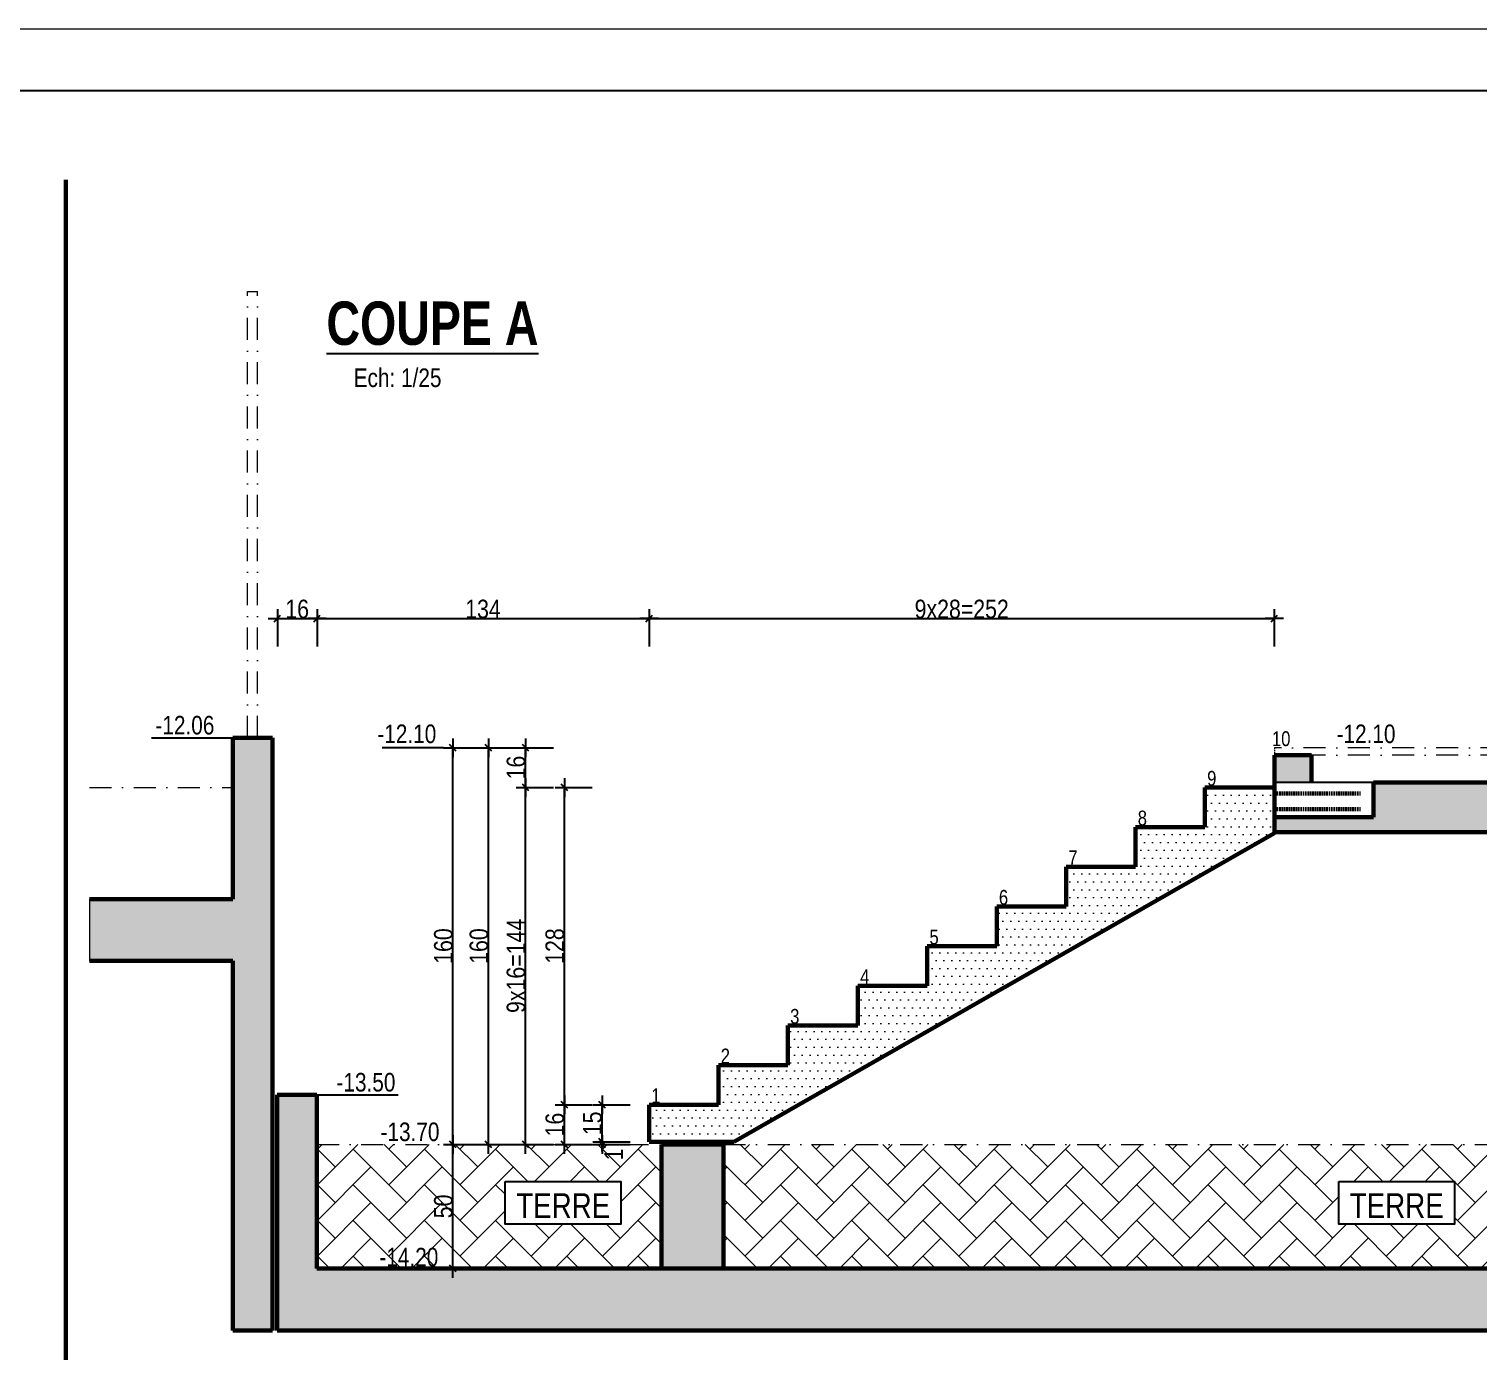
# Model space of a CAD drawing. Header units: centimetres. Extents: x 10776 to 19730, y -16504 to -13534.
# Drawn here: x 17836 to 19005, y -14600 to -13534 of the extents above; entities that cross this region are included whole.
import ezdxf
from ezdxf.enums import TextEntityAlignment as Align

# ---------------------------------------------------------------- set-up
doc = ezdxf.new("R2010")
doc.units = ezdxf.units.CM
doc.header["$PDMODE"] = 1
doc.header["$PDSIZE"] = -2
doc.linetypes.add('CACHE', pattern=[9.525, 6.35, -3.175])
doc.linetypes.add('TIRETPTX2', pattern=[50.8, 25.4, -12.7, 0, -12.7])
for name, color, linetype in [('01_cote_gen', 4, 'Continuous'), ('01_linteaux', 2, 'Continuous'), ('01_poch_BN', 9, 'Continuous'), ('01_poch_murs', 253, 'Continuous'), ('01_texte', 230, 'Continuous'), ('AA_COTES', 2, 'Continuous')]:
    doc.layers.add(name, color=color, linetype=linetype)
doc.layers.add('01_murs_coup', color=5, linetype='Continuous', lineweight=60)
doc.layers.add('01_tram_axes', color=2, linetype='TIRETPTX2', lineweight=9)
doc.styles.add('impact', font='impact.ttf')
doc.styles.add('MATTE_TXT', font='arial.ttf')
doc.styles.add('STYLE2', font='ARIALN.TTF')
doc.dimstyles.new('JB25', dxfattribs={"dimscale": 0.1, "dimtxt": 150, "dimasz": 15, "dimexe": 0.1, "dimexo": 0.1, "dimgap": 0.09, "dimtad": 1, "dimdec": 1, "dimlfac": 0.5, "dimdsep": 46, "dimtxsty": 'STYLE2', "dimblk1": 'BOND_G', "dimblk2": 'BOND_D', "dimsah": 1, "dimcen": 1.5, "dimdle": 0.01, "dimse1": 1, "dimse2": 1, "dimclrd": 4, "dimclre": 2, "dimclrt": 6, "dimazin": 2, "dimtfac": 2.333333, "dimtdec": 1, "dimtix": 1, "dimtmove": 2, "dimatfit": 3, "dimldrblk": 'BOND_G', "dimfxl": 1, "dimtolj": 1, "dimtzin": 0, "dimarcsym": 0})
pattern_1 = [(45, (136.59, -7282.167), (3e-15, 28.73682), [60.96, -20.32]), (135, (150.96, -7267.799), (3e-15, 28.73682), [60.96, -20.32])]

# ---------------------------------------------------------------- blocks, each defined once
blk = doc.blocks.new('BOND_G')
at = {"layer": 'AA_COTES', "color": 0}
for p, q in [((0, -5), (0, 15)), ((5, 0), (-5, 0)), ((1.77, 1.77), (-1.77, -1.77))]:
    blk.add_line(p, q, dxfattribs=at)
blk = doc.blocks.new('BOND_D')
at = {"layer": 'AA_COTES', "color": 0}
for p, q in [((5, 0), (-5, 0)), ((-1.77, -1.77), (1.77, 1.77)), ((0, 5), (0, -15))]:
    blk.add_line(p, q, dxfattribs=at)
blk = doc.blocks.new('*D2811')
at = {"layer": '01_cote_gen', "color": 4, "lineweight": -2, "transparency": 16777216}
blk.add_line((18298, -14430.3), (18298, -14403.3), dxfattribs=at)
at = {"layer": 'Defpoints', "color": 0, "lineweight": 0, "transparency": 16777216}
for p in [(18298, -14401.8), (18336.6, -14401.8), (18336.6, -14431.8)]:
    blk.add_point(p, dxfattribs=at)
at = {"layer": '01_cote_gen', "color": 4, "lineweight": -2, "transparency": 16777216, "xscale": 1.5, "yscale": 1.5, "zscale": 1.5}
for name, p, rotation in [('BOND_D', (18298, -14401.8), 90), ('BOND_G', (18298, -14431.8), 270)]:
    blk.add_blockref(name, p, dxfattribs=dict(at, rotation=rotation))
at = {"layer": '01_cote_gen', "color": 6, "lineweight": 0, "transparency": 16777216, "insert": (18290.3, -14416.8), "char_height": 15, "attachment_point": 5, "rotation": 90, "style": 'STYLE2'}
blk.add_mtext('\\A1;15', dxfattribs=at)
blk = doc.blocks.new('*D2812')
at = {"layer": '01_cote_gen', "color": 4, "lineweight": -2, "transparency": 16777216}
for p, q in [((18298, -14430.3), (18298, -14428.8)), ((18298, -14431.8), (18298, -14433.8)), ((18298, -14435.3), (18298, -14436.8))]:
    blk.add_line(p, q, dxfattribs=at)
at = {"layer": 'Defpoints', "color": 0, "lineweight": 0, "transparency": 16777216}
for p in [(18298, -14433.8), (18336.6, -14431.8), (18336.6, -14433.8)]:
    blk.add_point(p, dxfattribs=at)
at = {"layer": '01_cote_gen', "color": 4, "lineweight": -2, "transparency": 16777216, "xscale": 1.5, "yscale": 1.5, "zscale": 1.5}
for name, p, rotation in [('BOND_G', (18298, -14431.8), 270), ('BOND_D', (18298, -14433.8), 90)]:
    blk.add_blockref(name, p, dxfattribs=dict(at, rotation=rotation))
at = {"layer": '01_cote_gen', "color": 6, "lineweight": 0, "transparency": 16777216, "insert": (18307.3, -14441.9), "char_height": 15, "attachment_point": 5, "rotation": 90, "style": 'STYLE2'}
blk.add_mtext('\\A1;1', dxfattribs=at)
blk = doc.blocks.new('*D2886')
at = {"layer": '01_cote_gen', "color": 4, "lineweight": -2, "transparency": 16777216}
blk.add_line((18267.6, -14432.3), (18267.6, -14403.3), dxfattribs=at)
at = {"layer": 'Defpoints', "color": 0, "lineweight": 0, "transparency": 16777216}
for p in [(18267.6, -14401.8), (18335.9, -14401.8), (18319.8, -14433.8)]:
    blk.add_point(p, dxfattribs=at)
at = {"layer": '01_cote_gen', "color": 4, "lineweight": -2, "transparency": 16777216, "xscale": 1.5, "yscale": 1.5, "zscale": 1.5}
for name, p, rotation in [('BOND_D', (18267.6, -14401.8), 90), ('BOND_G', (18267.6, -14433.8), 270)]:
    blk.add_blockref(name, p, dxfattribs=dict(at, rotation=rotation))
at = {"layer": '01_cote_gen', "color": 6, "lineweight": 0, "transparency": 16777216, "insert": (18259.9, -14417.8), "char_height": 15, "attachment_point": 5, "rotation": 90, "style": 'STYLE2'}
blk.add_mtext('\\A1;16', dxfattribs=at)
blk = doc.blocks.new('*D2887')
at = {"layer": '01_murs_coup', "color": 4, "lineweight": -2, "transparency": 16777216}
blk.add_line((18267.6, -14400.3), (18267.6, -14147.3), dxfattribs=at)
at = {"layer": 'Defpoints', "color": 0, "lineweight": 0, "transparency": 16777216}
for p in [(18267.6, -14145.8), (18812.3, -14145.8), (18314.2, -14401.8)]:
    blk.add_point(p, dxfattribs=at)
at = {"layer": '01_murs_coup', "color": 4, "lineweight": -2, "transparency": 16777216, "xscale": 1.5, "yscale": 1.5, "zscale": 1.5}
for name, p, rotation in [('BOND_D', (18267.6, -14145.8), 90), ('BOND_G', (18267.6, -14401.8), 270)]:
    blk.add_blockref(name, p, dxfattribs=dict(at, rotation=rotation))
at = {"layer": '01_murs_coup', "color": 6, "transparency": 16777216, "insert": (18259.9, -14273.8), "char_height": 15, "attachment_point": 5, "rotation": 90, "style": 'STYLE2'}
blk.add_mtext('\\A1;128', dxfattribs=at)
blk = doc.blocks.new('*D2813')
at = {"layer": '01_cote_gen', "color": 4, "lineweight": -2, "transparency": 16777216}
blk.add_line((18236.3, -14432.3), (18236.3, -14147.3), dxfattribs=at)
at = {"layer": 'Defpoints', "color": 0, "lineweight": 0, "transparency": 16777216}
for p in [(18236.3, -14145.8), (18290.1, -14145.8), (18275.1, -14433.8)]:
    blk.add_point(p, dxfattribs=at)
at = {"layer": '01_cote_gen', "color": 4, "lineweight": -2, "transparency": 16777216, "xscale": 1.5, "yscale": 1.5, "zscale": 1.5}
for name, p, rotation in [('BOND_D', (18236.3, -14145.8), 90), ('BOND_G', (18236.3, -14433.8), 270)]:
    blk.add_blockref(name, p, dxfattribs=dict(at, rotation=rotation))
at = {"layer": '01_cote_gen', "color": 6, "lineweight": 0, "transparency": 16777216, "insert": (18228.6, -14289.8), "char_height": 15, "attachment_point": 5, "rotation": 90, "style": 'STYLE2'}
blk.add_mtext('\\A1;9x16=144', dxfattribs=at)
blk = doc.blocks.new('*D2888')
at = {"layer": '01_murs_coup', "color": 4, "lineweight": -2, "transparency": 16777216}
blk.add_line((18236.3, -14144.3), (18236.3, -14115.3), dxfattribs=at)
at = {"layer": 'Defpoints', "color": 0, "lineweight": 0, "transparency": 16777216}
for p in [(18236.3, -14113.8), (18901.4, -14113.8), (18812.3, -14145.8)]:
    blk.add_point(p, dxfattribs=at)
at = {"layer": '01_murs_coup', "color": 4, "lineweight": -2, "transparency": 16777216, "xscale": 1.5, "yscale": 1.5, "zscale": 1.5}
for name, p, rotation in [('BOND_D', (18236.3, -14113.8), 90), ('BOND_G', (18236.3, -14145.8), 270)]:
    blk.add_blockref(name, p, dxfattribs=dict(at, rotation=rotation))
at = {"layer": '01_murs_coup', "color": 6, "transparency": 16777216, "insert": (18228.6, -14129.8), "char_height": 15, "attachment_point": 5, "rotation": 90, "style": 'STYLE2'}
blk.add_mtext('\\A1;16', dxfattribs=at)
blk = doc.blocks.new('*D2814')
at = {"layer": '01_cote_gen', "color": 4, "lineweight": -2, "transparency": 16777216}
blk.add_line((18206.3, -14432.3), (18206.3, -14115.3), dxfattribs=at)
at = {"layer": 'Defpoints', "color": 0, "lineweight": 0, "transparency": 16777216}
for p in [(18206.3, -14113.8), (18258.8, -14113.8), (18250.7, -14433.8)]:
    blk.add_point(p, dxfattribs=at)
at = {"layer": '01_cote_gen', "color": 4, "lineweight": -2, "transparency": 16777216, "xscale": 1.5, "yscale": 1.5, "zscale": 1.5}
for name, p, rotation in [('BOND_D', (18206.3, -14113.8), 90), ('BOND_G', (18206.3, -14433.8), 270)]:
    blk.add_blockref(name, p, dxfattribs=dict(at, rotation=rotation))
at = {"layer": '01_cote_gen', "color": 6, "lineweight": 0, "transparency": 16777216, "insert": (18198.7, -14273.8), "char_height": 15, "attachment_point": 5, "rotation": 90, "style": 'STYLE2'}
blk.add_mtext('\\A1;160', dxfattribs=at)
blk = doc.blocks.new('*D2889')
at = {"layer": '01_cote_gen', "color": 4, "lineweight": -2, "transparency": 16777216}
blk.add_line((18177.6, -14432.3), (18177.6, -14115.3), dxfattribs=at)
at = {"layer": 'Defpoints', "color": 0, "lineweight": 0, "transparency": 16777216}
for p in [(18177.6, -14113.8), (18198.8, -14113.8), (18192.6, -14433.8)]:
    blk.add_point(p, dxfattribs=at)
at = {"layer": '01_cote_gen', "color": 4, "lineweight": -2, "transparency": 16777216, "xscale": 1.5, "yscale": 1.5, "zscale": 1.5}
for name, p, rotation in [('BOND_D', (18177.6, -14113.8), 90), ('BOND_G', (18177.6, -14433.8), 270)]:
    blk.add_blockref(name, p, dxfattribs=dict(at, rotation=rotation))
at = {"layer": '01_cote_gen', "color": 6, "lineweight": 0, "transparency": 16777216, "insert": (18170, -14273.8), "char_height": 15, "attachment_point": 5, "rotation": 90, "style": 'STYLE2'}
blk.add_mtext('\\A1;160', dxfattribs=at)
blk = doc.blocks.new('*D2816')
at = {"layer": '01_cote_gen', "color": 4, "lineweight": -2, "transparency": 16777216}
blk.add_line((18344.4, -14646.3), (18069.5, -14646.3), dxfattribs=at)
at = {"layer": 'Defpoints', "color": 0, "lineweight": 0, "transparency": 16777216}
for p in [(18068, -14572.4), (18345.9, -14572.4), (18068, -14646.3)]:
    blk.add_point(p, dxfattribs=at)
at = {"layer": '01_cote_gen', "color": 4, "lineweight": -2, "transparency": 16777216, "xscale": 1.5, "yscale": 1.5, "zscale": 1.5, "rotation": 180}
blk.add_blockref('BOND_D', (18068, -14646.3), dxfattribs=at)
at = {"layer": '01_cote_gen', "color": 4, "lineweight": -2, "transparency": 16777216, "xscale": 1.5, "yscale": 1.5, "zscale": 1.5}
blk.add_blockref('BOND_G', (18345.9, -14646.3), dxfattribs=at)
at = {"layer": '01_cote_gen', "color": 6, "lineweight": 0, "transparency": 16777216, "insert": (18206.9, -14638.6), "char_height": 15, "attachment_point": 5, "style": 'STYLE2'}
blk.add_mtext('\\A1;139', dxfattribs=at)
blk = doc.blocks.new('*D2890')
at = {"layer": '01_cote_gen', "color": 4, "lineweight": -2, "transparency": 16777216}
blk.add_line((18177.6, -14532.3), (18177.6, -14435.3), dxfattribs=at)
at = {"layer": 'Defpoints', "color": 0, "lineweight": 0, "transparency": 16777216}
for p in [(18177.6, -14433.8), (18185.1, -14433.8), (18217.8, -14533.8)]:
    blk.add_point(p, dxfattribs=at)
at = {"layer": '01_cote_gen', "color": 4, "lineweight": -2, "transparency": 16777216, "xscale": 1.5, "yscale": 1.5, "zscale": 1.5}
for name, p, rotation in [('BOND_D', (18177.6, -14433.8), 90), ('BOND_G', (18177.6, -14533.8), 270)]:
    blk.add_blockref(name, p, dxfattribs=dict(at, rotation=rotation))
at = {"layer": '01_cote_gen', "color": 6, "lineweight": 0, "transparency": 16777216, "insert": (18170, -14483.8), "char_height": 15, "attachment_point": 5, "rotation": 90, "style": 'STYLE2'}
blk.add_mtext('\\A1;50', dxfattribs=at)
blk = doc.blocks.new('*D2891')
at = {"layer": '01_cote_gen', "color": 4, "lineweight": -2, "transparency": 16777216}
blk.add_line((18037.5, -14009.6), (18066.5, -14009.6), dxfattribs=at)
at = {"layer": 'Defpoints', "color": 0, "lineweight": 0, "transparency": 16777216}
for p in [(18068, -14009.6), (18036, -14393.8), (18068, -14393.8)]:
    blk.add_point(p, dxfattribs=at)
at = {"layer": '01_cote_gen', "color": 4, "lineweight": -2, "transparency": 16777216, "xscale": 1.5, "yscale": 1.5, "zscale": 1.5, "rotation": 180}
blk.add_blockref('BOND_G', (18036, -14009.6), dxfattribs=at)
at = {"layer": '01_cote_gen', "color": 4, "lineweight": -2, "transparency": 16777216, "xscale": 1.5, "yscale": 1.5, "zscale": 1.5}
blk.add_blockref('BOND_D', (18068, -14009.6), dxfattribs=at)
at = {"layer": '01_cote_gen', "color": 6, "lineweight": 0, "transparency": 16777216, "insert": (18052, -14002), "char_height": 15, "attachment_point": 5, "style": 'STYLE2'}
blk.add_mtext('\\A1;16', dxfattribs=at)
blk = doc.blocks.new('*D2892')
at = {"layer": '01_cote_gen', "color": 4, "lineweight": -2, "transparency": 16777216}
blk.add_line((18069.5, -14009.6), (18334.4, -14009.6), dxfattribs=at)
at = {"layer": 'Defpoints', "color": 0, "lineweight": 0, "transparency": 16777216}
for p in [(18335.9, -14009.6), (18068, -14032.1), (18335.9, -14431.8)]:
    blk.add_point(p, dxfattribs=at)
at = {"layer": '01_cote_gen', "color": 4, "lineweight": -2, "transparency": 16777216, "xscale": 1.5, "yscale": 1.5, "zscale": 1.5, "rotation": 180}
blk.add_blockref('BOND_G', (18068, -14009.6), dxfattribs=at)
at = {"layer": '01_cote_gen', "color": 4, "lineweight": -2, "transparency": 16777216, "xscale": 1.5, "yscale": 1.5, "zscale": 1.5}
blk.add_blockref('BOND_D', (18335.9, -14009.6), dxfattribs=at)
at = {"layer": '01_cote_gen', "color": 6, "lineweight": 0, "transparency": 16777216, "insert": (18201.9, -14002), "char_height": 15, "attachment_point": 5, "style": 'STYLE2'}
blk.add_mtext('\\A1;134', dxfattribs=at)
blk = doc.blocks.new('*D3299')
at = {"layer": '01_cote_gen', "color": 4, "lineweight": -2, "transparency": 16777216}
blk.add_line((18337.4, -14009.6), (18838.8, -14009.6), dxfattribs=at)
at = {"layer": 'Defpoints', "color": 0, "lineweight": 0, "transparency": 16777216}
for p in [(18840.3, -14009.6), (18840.3, -14130.8), (18335.9, -14401.8)]:
    blk.add_point(p, dxfattribs=at)
at = {"layer": '01_cote_gen', "color": 4, "lineweight": -2, "transparency": 16777216, "xscale": 1.5, "yscale": 1.5, "zscale": 1.5, "rotation": 180}
blk.add_blockref('BOND_G', (18335.9, -14009.6), dxfattribs=at)
at = {"layer": '01_cote_gen', "color": 4, "lineweight": -2, "transparency": 16777216, "xscale": 1.5, "yscale": 1.5, "zscale": 1.5}
blk.add_blockref('BOND_D', (18840.3, -14009.6), dxfattribs=at)
at = {"layer": '01_cote_gen', "color": 6, "lineweight": 0, "transparency": 16777216, "insert": (18588.1, -14002), "char_height": 15, "attachment_point": 5, "style": 'STYLE2'}
blk.add_mtext('\\A1;9x28=252', dxfattribs=at)

msp = doc.modelspace()

# ---------------------------------------------------------------- hatches: boundary and pattern name
at = {"layer": '01_poch_BN', "lineweight": 0}
h = msp.add_hatch(color=256, dxfattribs=at)
h.dxf.hatch_style = 1
h.paths.add_polyline_path([(19487.93, -14141.84), (18920.33, -14141.84), (18920.33, -14169.84), (18840.33, -14169.84), (18840.33, -14181.84), (19487.93, -14181.84)])
h.paths.add_polyline_path([(18031.97, -14105.84), (17999.97, -14105.84), (17999.97, -14235.84), (17884.47, -14235.84), (17884.47, -14285.84), (17999.97, -14285.84), (17999.97, -14583.84), (18031.97, -14583.84)])
h.paths.add_polyline_path([(19503.93, -14533.84), (18067.97, -14533.84), (18067.97, -14393.84), (18035.97, -14393.84), (18035.97, -14583.84), (19503.93, -14583.84)])
h.paths.add_polyline_path([(18395.93, -14433.84), (18345.93, -14433.84), (18345.93, -14533.84), (18395.93, -14533.84)], flags=17)
h.paths.add_polyline_path([(19543.93, -14393.84), (19503.93, -14393.84), (19503.93, -14787.84), (19543.93, -14787.84)])
h.paths.add_polyline_path([(19650.82, -14787.84), (19503.93, -14787.84), (19503.93, -14848.61), (19526.3, -14848.61), (19526.3, -14809.88), (19650.82, -14809.88)])
h = msp.add_hatch(color=256, dxfattribs=at)
h.dxf.hatch_style = 1
h.paths.add_polyline_path([(18870.33, -14119.84), (18840.33, -14119.84), (18840.33, -14141.84), (18870.33, -14141.84)])
h = msp.add_hatch(dxfattribs=at)
h.set_pattern_fill('DOTS', color=2, scale=4)
h.set_pattern_definition([(0, (0, -5141.4773), (3.175, 6.35), [0, -6.35])])
h.paths.add_polyline_path([(18840.33, -14182.69), (18840.33, -14181.84), (18840.33, -14145.84), (18784.33, -14145.84), (18784.33, -14177.84), (18728.33, -14177.84), (18728.33, -14209.84), (18672.33, -14209.84), (18672.33, -14241.84), (18616.33, -14241.84), (18616.33, -14273.84), (18560.33, -14273.84), (18560.33, -14305.84), (18504.33, -14305.84), (18504.33, -14337.84), (18447.93, -14337.84), (18447.93, -14369.84), (18391.93, -14369.84), (18391.93, -14401.84), (18335.93, -14401.84), (18335.93, -14431.84), (18404.33, -14431.84)])
at = {"layer": '01_poch_murs', "lineweight": 0}
h = msp.add_hatch(dxfattribs=at)
h.set_pattern_fill('AR-HBONE', color=256, scale=0.2)
h.set_pattern_definition(pattern_1)
h.paths.add_polyline_path([(18345.93, -14433.84), (18067.97, -14433.84), (18067.97, -14533.84), (18345.93, -14533.84)])
h.paths.add_polyline_path([(18313.23, -14498.25), (18219.76, -14498.25), (18219.76, -14463.65), (18313.23, -14463.65)], flags=16)
h.paths.add_polyline_path([(18322.96, -14449.8), (18322.96, -14432.74), (18291.73, -14432.74), (18291.73, -14449.8)], flags=9)
h.paths.add_polyline_path([(18185.49, -14497.06), (18185.49, -14470.45), (18154.26, -14470.45), (18154.26, -14497.06)], flags=24)
h.paths.add_polyline_path([(18223.75, -14498.23), (18309.5, -14498.23), (18309.5, -14468.23), (18223.75, -14468.23)], flags=8)
h.paths.add_polyline_path([(18114.5, -14536.33), (18169.69, -14536.33), (18169.69, -14513.36), (18114.5, -14513.36)], flags=9)
h = msp.add_hatch(dxfattribs=at)
h.set_pattern_fill('AR-HBONE', color=256, scale=0.2)
h.set_pattern_definition(pattern_1)
h.paths.add_polyline_path([(19503.93, -14433.84), (18395.93, -14433.84), (18395.93, -14533.84), (19503.93, -14533.84)])
h.paths.add_polyline_path([(18892.21, -14463.65), (18985.68, -14463.65), (18985.68, -14498.25), (18892.21, -14498.25)], flags=16)
h.paths.add_polyline_path([(18896.19, -14498.23), (18981.95, -14498.23), (18981.95, -14468.23), (18896.19, -14468.23)], flags=8)

# ---------------------------------------------------------------- linework, layer by layer
at = {"layer": '01_linteaux'}
msp.add_line((18920.33, -14141.84), (18840.33, -14141.84), dxfattribs=at)
at = {"layer": '01_linteaux', "lineweight": 0}
msp.add_line((18840.33, -14173.5), (18840.33, -14145.84), dxfattribs=at)
at = {"layer": '01_murs_coup'}
for p, q in [((17865.28, -13655.84), (17865.28, -15165.18)), ((17999.97, -14105.84), (18031.97, -14105.84)), ((17999.97, -14235.84), (17999.97, -14105.84)), ((18031.97, -14583.84), (18031.97, -14105.84)), ((18840.33, -14119.84), (18840.33, -14141.84)), ((18870.33, -14119.84), (18840.33, -14119.84)), ((18870.33, -14119.84), (18870.33, -14141.84)), ((18840.33, -14141.84), (18840.33, -14181.84)), ((19487.93, -14141.84), (18920.33, -14141.84)), ((18920.33, -14141.84), (18920.33, -14169.84)), ((18784.33, -14145.84), (18840.33, -14145.84)), ((18784.33, -14177.84), (18784.33, -14145.84)), ((18728.33, -14177.84), (18784.33, -14177.84)), ((18728.33, -14209.84), (18728.33, -14177.84)), ((18920.33, -14169.84), (18840.33, -14169.84)), ((18840.33, -14182.69), (18404.33, -14431.84)), ((19487.93, -14181.84), (18840.33, -14181.84)), ((18840.33, -14181.84), (18840.33, -14182.69)), ((18672.33, -14209.84), (18728.33, -14209.84)), ((18672.33, -14241.84), (18672.33, -14209.84)), ((17884.47, -14235.84), (17999.97, -14235.84)), ((18616.33, -14241.84), (18672.33, -14241.84)), ((18616.33, -14273.84), (18616.33, -14241.84)), ((18560.33, -14273.84), (18616.33, -14273.84)), ((18560.33, -14305.84), (18560.33, -14273.84)), ((17884.47, -14285.84), (17999.97, -14285.84)), ((17999.97, -14583.84), (17999.97, -14285.84)), ((18504.33, -14305.84), (18560.33, -14305.84)), ((18504.33, -14337.84), (18504.33, -14305.84)), ((18447.93, -14337.84), (18504.33, -14337.84)), ((18447.93, -14369.84), (18447.93, -14337.84)), ((18391.93, -14369.84), (18447.93, -14369.84)), ((18391.93, -14401.84), (18391.93, -14369.84)), ((18035.97, -14393.84), (18067.97, -14393.84)), ((18035.97, -14583.84), (18035.97, -14393.84)), ((18067.97, -14533.84), (18067.97, -14393.84)), ((18335.93, -14401.84), (18391.93, -14401.84)), ((18335.93, -14431.84), (18335.93, -14401.84)), ((18335.93, -14431.84), (18404.33, -14431.84)), ((18345.93, -14533.84), (18345.93, -14433.84)), ((18345.93, -14433.84), (18395.93, -14433.84)), ((18395.93, -14533.84), (18395.93, -14433.84)), ((18067.97, -14533.84), (19503.93, -14533.84)), ((18031.97, -14583.84), (17999.97, -14583.84)), ((18035.97, -14583.84), (19503.93, -14583.84))]:
    msp.add_line(p, q, dxfattribs=at)
at = {"layer": '01_murs_coup', "linetype": 'CACHE', "ltscale": 0.2}
for p, q in [((18840.33, -14150.74), (18909.83, -14150.74)), ((18840.33, -14163.5), (18909.83, -14163.5))]:
    msp.add_line(p, q, dxfattribs=at)
at = {"layer": '01_poch_BN', "lineweight": 0}
for p, q in [((10775.83, -13534.04), (19729.76, -13534.04)), ((17884.47, -14235.84), (17884.47, -14285.84))]:
    msp.add_line(p, q, dxfattribs=at)
at = {"layer": '01_texte'}
for p, q in [((19679.76, -13584.04), (10825.83, -13584.04)), ((17934.36, -14105.84), (17999.97, -14105.84)), ((18169.94, -14113.84), (18120.66, -14113.84)), ((18067.97, -14393.84), (18133.58, -14393.84))]:
    msp.add_line(p, q, dxfattribs=at)
for points in [[(18219.76, -14463.65), (18313.23, -14463.65), (18313.23, -14498.25), (18219.76, -14498.25)], [(18892.21, -14463.65), (18985.68, -14463.65), (18985.68, -14498.25), (18892.21, -14498.25)]]:
    msp.add_lwpolyline(points, close=True, dxfattribs=at)
at = {"layer": '01_tram_axes', "ltscale": 0.7}
for p, q in [((18011.97, -13745.84), (18019.97, -13745.84)), ((18011.97, -14105.84), (18011.97, -13745.84)), ((18019.97, -14105.84), (18019.97, -13745.84)), ((19487.93, -14113.84), (18840.33, -14113.84)), ((19487.93, -14119.84), (18870.33, -14119.84)), ((17884.47, -14145.84), (17999.97, -14145.84)), ((18067.97, -14433.84), (18345.93, -14433.84)), ((18395.93, -14433.84), (19503.93, -14433.84))]:
    msp.add_line(p, q, dxfattribs=at)
at = {"layer": '01_tram_axes', "ltscale": 0.03}
msp.add_line((18840.33, -14113.84), (18840.33, -14119.84), dxfattribs=at)

# ---------------------------------------------------------------- texts
at = {"layer": '01_texte', "style": 'impact'}
msp.add_text('%%UCOUPE A', height=35, dxfattribs=at).set_placement((18161.13, -13799.36), align=Align.BOTTOM_CENTER)
at = {"layer": '01_texte', "style": 'MATTE_TXT', "width": 0.8}
for s, height, p in [('Ech: 1/25', 15, (18133, -13827.38)), ('-12.06', 15, (17961.43, -14107.62)), ('-12.10', 15, (18140.44, -14114.59)), ('-12.10', 15, (18914.28, -14114.59)), ('10', 12, (18845.83, -14116.12)), ('9', 12, (18789.83, -14148.12)), ('8', 12, (18733.83, -14180.12)), ('7', 12, (18677.83, -14212.12)), ('6', 12, (18621.83, -14244.12)), ('5', 12, (18565.83, -14276.12)), ('4', 12, (18509.83, -14308.12)), ('3', 12, (18453.42, -14340.12)), ('2', 12, (18397.42, -14372.12)), ('-13.50', 15, (18107.49, -14395.62)), ('1', 12, (18341.42, -14404.12)), ('-13.70', 15, (18143.02, -14435.62)), ('TERRE', 20, (18266.62, -14499.15)), ('TERRE', 20, (18939.07, -14499.15)), ('-14.20', 15, (18142.09, -14536.69))]:
    msp.add_text(s, height=height, dxfattribs=at).set_placement(p, align=Align.BOTTOM_CENTER)

# ---------------------------------------------------------------- dimensions: what is measured, and where the dimension line sits
at = {"layer": '01_cote_gen', "lineweight": 0}
for base, p1, p2, picture, middle in [((18067.97, -14009.64), (18035.97, -14393.84), (18067.97, -14393.84), '*D2891', (18051.97, -14001.97)), ((18335.93, -14009.64), (18067.97, -14032.14), (18335.93, -14431.84), '*D2892', (18201.95, -14001.97)), ((18067.97, -14646.25), (18345.93, -14572.41), (18067.97, -14572.41), '*D2816', (18206.95, -14638.59))]:
    dim = msp.add_linear_dim(base=base, p1=p1, p2=p2, dimstyle='JB25', dxfattribs=at)
    dim.commit()
    dim.dimension.update_dxf_attribs({"geometry": picture, "text_midpoint": middle})
dim = msp.add_linear_dim(base=(18840.33, -14009.64), p1=(18335.93, -14401.84), p2=(18840.33, -14130.84), text='9x28=252', dimstyle='JB25', dxfattribs=at)
dim.commit()
dim.dimension.update_dxf_attribs({"geometry": '*D3299', "text_midpoint": (18588.13, -14001.97)})
for base, p1, p2, picture, middle in [((18177.62, -14113.84), (18192.59, -14433.84), (18198.84, -14113.84), '*D2889', (18169.96, -14273.84)), ((18206.34, -14113.84), (18250.71, -14433.84), (18258.76, -14113.84), '*D2814', (18198.67, -14273.84)), ((18267.6, -14401.84), (18319.79, -14433.84), (18335.93, -14401.84), '*D2886', (18259.93, -14417.84)), ((18298.01, -14401.84), (18336.65, -14431.84), (18336.65, -14401.84), '*D2811', (18290.34, -14416.84)), ((18177.62, -14433.84), (18217.85, -14533.84), (18185.12, -14433.84), '*D2890', (18169.96, -14483.84))]:
    dim = msp.add_linear_dim(base=base, p1=p1, p2=p2, angle=90, dimstyle='JB25', dxfattribs=at)
    dim.commit()
    dim.dimension.update_dxf_attribs({"geometry": picture, "text_midpoint": middle})
dim = msp.add_linear_dim(base=(18236.26, -14145.84), p1=(18275.1, -14433.84), p2=(18290.1, -14145.84), angle=90, text='9x16=144', dimstyle='JB25', dxfattribs=at)
dim.commit()
dim.dimension.update_dxf_attribs({"geometry": '*D2813', "text_midpoint": (18228.6, -14289.84)})
dim = msp.add_linear_dim(base=(18298.01, -14433.84), p1=(18336.65, -14431.84), p2=(18336.65, -14433.84), angle=90, dimstyle='JB25', dxfattribs=at)
dim.commit()
dim.dimension.update_dxf_attribs({"geometry": '*D2812', "text_midpoint": (18307.3, -14441.94), "dimtype": 160})
at = {"layer": '01_murs_coup'}
for base, p1, p2, picture, middle in [((18236.26, -14113.84), (18812.33, -14145.84), (18901.38, -14113.84), '*D2888', (18228.6, -14129.84)), ((18267.6, -14145.84), (18314.22, -14401.84), (18812.33, -14145.84), '*D2887', (18259.93, -14273.84))]:
    dim = msp.add_linear_dim(base=base, p1=p1, p2=p2, angle=90, dimstyle='JB25', dxfattribs=at)
    dim.commit()
    dim.dimension.update_dxf_attribs({"geometry": picture, "text_midpoint": middle})

doc.saveas('drawing.dxf')
